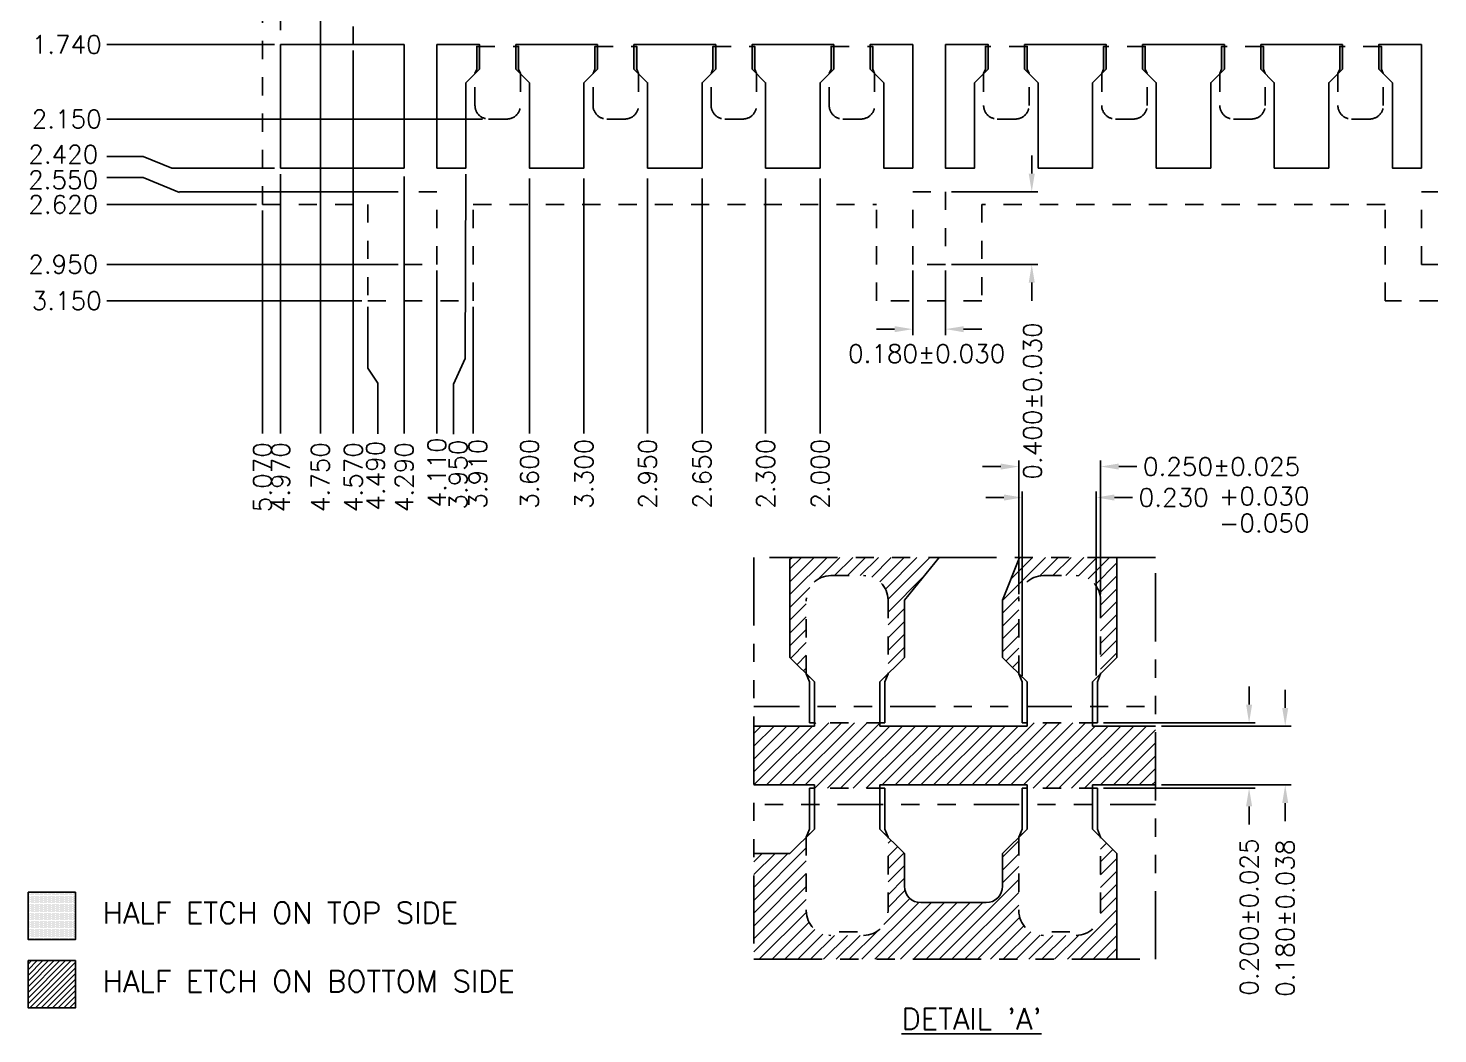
# Model space of a CAD drawing. Extents: x -6.4 to 3.2, y -7.2 to 6.4.
# Drawn here: x -6.36 to 1.4, y -7.19 to -1.65 of the extents above; entities that cross this region are included whole.
import ezdxf

# ---------------------------------------------------------------- set-up
doc = ezdxf.new("R2010")
doc.units = 0
doc.header["$MEASUREMENT"] = 0
doc.linetypes.add('HIDDEN', pattern=[0.375, 0.25, -0.125])
doc.linetypes.add('PHANTOM', pattern=[2.5, 1.25, -0.25, 0.25, -0.25, 0.25, -0.25])
for name, color, linetype in [('2', 7, 'CONTINUOUS'), ('2C', 41, 'CONTINUOUS'), ('2D', 4, 'CONTINUOUS')]:
    doc.layers.add(name, color=color, linetype=linetype)
doc.styles.add('simplex', font='SIMPLEX.SHX')

msp = doc.modelspace()

# ---------------------------------------------------------------- hatches: boundary and pattern name
at = {"layer": '2C'}
h = msp.add_hatch(dxfattribs=at)
h.set_pattern_fill('DOTS', color=256, scale=0.1, style=0)
h.set_pattern_definition([(0, (-293.5506014, -232.0617086), (0.003125, 0.00625), [0, -0.00625])])
h.paths.add_polyline_path([(0.85, -1.9), (0.875, -1.875), (0.875, -1.75), (0.86, -1.75), (0.86, -1.875)])
h.paths.add_polyline_path([(1.075, -1.75), (1.09, -1.75), (1.09, -1.875), (1.1, -1.9), (1.075, -1.875)])
h.paths.add_polyline_path([(0.2, -1.9), (0.225, -1.875), (0.225, -1.75), (0.21, -1.75), (0.21, -1.875)])
h.paths.add_polyline_path([(0.425, -1.75), (0.44, -1.75), (0.44, -1.875), (0.45, -1.9), (0.425, -1.875)])
h.paths.add_polyline_path([(-0.45, -1.9), (-0.425, -1.875), (-0.425, -1.75), (-0.44, -1.75), (-0.44, -1.875)])
h.paths.add_polyline_path([(-0.225, -1.75), (-0.21, -1.75), (-0.21, -1.875), (-0.2, -1.9), (-0.225, -1.875)])
h.paths.add_polyline_path([(-1.1, -1.9), (-1.075, -1.875), (-1.075, -1.75), (-1.09, -1.75), (-1.09, -1.875)])
h.paths.add_polyline_path([(-0.875, -1.75), (-0.86, -1.75), (-0.86, -1.875), (-0.85, -1.9), (-0.875, -1.875)])
h.paths.add_polyline_path([(1.3, 3.82), (1.175, 3.82), (1.1417, 3.8), (1.175, 3.81), (1.3, 3.81)])
h.paths.add_polyline_path([(1.1417, 4), (1.175, 3.98), (1.3, 3.98), (1.3, 3.99), (1.175, 3.99)])
h.paths.add_polyline_path([(1.3, 3.22), (1.175, 3.22), (1.1417, 3.2), (1.175, 3.21), (1.3, 3.21)])
h.paths.add_polyline_path([(1.1417, 3.4), (1.175, 3.38), (1.3, 3.38), (1.3, 3.39), (1.175, 3.39)])
h.paths.add_polyline_path([(1.3, 2.62), (1.175, 2.62), (1.1417, 2.6), (1.175, 2.61), (1.3, 2.61)])
h.paths.add_polyline_path([(1.1417, 2.8), (1.175, 2.78), (1.3, 2.78), (1.3, 2.79), (1.175, 2.79)])
h.paths.add_polyline_path([(0.875, 4.85), (0.86, 4.85), (0.86, 4.725), (0.85, 4.7), (0.875, 4.725)])
h.paths.add_polyline_path([(1.1, 4.7), (1.09, 4.725), (1.09, 4.85), (1.075, 4.85), (1.075, 4.725)])
h.paths.add_polyline_path([(0.225, 4.85), (0.21, 4.85), (0.21, 4.725), (0.2, 4.7), (0.225, 4.725)])
h.paths.add_polyline_path([(0.45, 4.7), (0.44, 4.725), (0.44, 4.85), (0.425, 4.85), (0.425, 4.725)])
h.paths.add_polyline_path([(-0.425, 4.85), (-0.44, 4.85), (-0.44, 4.725), (-0.45, 4.7), (-0.425, 4.725)])
h.paths.add_polyline_path([(-0.2, 4.7), (-0.21, 4.725), (-0.21, 4.85), (-0.225, 4.85), (-0.225, 4.725)])
h.paths.add_polyline_path([(-1.075, 4.85), (-1.09, 4.85), (-1.09, 4.725), (-1.1, 4.7), (-1.075, 4.725)])
h.paths.add_polyline_path([(-0.85, 4.7), (-0.86, 4.725), (-0.86, 4.85), (-0.875, 4.85), (-0.875, 4.725)])
h.paths.add_polyline_path([(0.875, 1.75), (0.86, 1.75), (0.86, 1.875), (0.85, 1.9), (0.875, 1.875)])
h.paths.add_polyline_path([(1.1, 1.9), (1.09, 1.875), (1.09, 1.75), (1.075, 1.75), (1.075, 1.875)])
h.paths.add_polyline_path([(0.225, 1.75), (0.21, 1.75), (0.21, 1.875), (0.2, 1.9), (0.225, 1.875)])
h.paths.add_polyline_path([(0.45, 1.9), (0.44, 1.875), (0.44, 1.75), (0.425, 1.75), (0.425, 1.875)])
h.paths.add_polyline_path([(-0.425, 1.75), (-0.44, 1.75), (-0.44, 1.875), (-0.45, 1.9), (-0.425, 1.875)])
h.paths.add_polyline_path([(-0.2, 1.9), (-0.21, 1.875), (-0.21, 1.75), (-0.225, 1.75), (-0.225, 1.875)])
h.paths.add_polyline_path([(-1.3, 2.91), (-1.175, 2.91), (-1.1417, 2.9), (-1.175, 2.92), (-1.3, 2.92)])
h.paths.add_polyline_path([(-1.3, 3.68), (-1.175, 3.68), (-1.1417, 3.7), (-1.175, 3.69), (-1.3, 3.69)])
h.paths.add_polyline_path([(-1.175, 3.52), (-1.1417, 3.5), (-1.175, 3.51), (-1.3, 3.51), (-1.3, 3.52)])
h.paths.add_polyline_path([(-1.1417, 3.1), (-1.175, 3.09), (-1.3, 3.09), (-1.3, 3.08), (-1.175, 3.08)])
h.paths.add_polyline_path([(-1.075, 1.75), (-1.09, 1.75), (-1.09, 1.875), (-1.1, 1.9), (-1.075, 1.875)])
h.paths.add_polyline_path([(-0.85, 1.9), (-0.86, 1.875), (-0.86, 1.75), (-0.875, 1.75), (-0.875, 1.875)])
h.paths.add_polyline_path([(1.3, 0.52), (1.175, 0.52), (1.1417, 0.5), (1.175, 0.51), (1.3, 0.51)])
h.paths.add_polyline_path([(1.1417, 0.7), (1.175, 0.68), (1.3, 0.68), (1.3, 0.69), (1.175, 0.69)])
h.paths.add_polyline_path([(1.3, -0.08), (1.175, -0.08), (1.1417, -0.1), (1.175, -0.09), (1.3, -0.09)])
h.paths.add_polyline_path([(1.1417, 0.1), (1.175, 0.08), (1.3, 0.08), (1.3, 0.09), (1.175, 0.09)])
h.paths.add_polyline_path([(1.3, -0.68), (1.175, -0.68), (1.1417, -0.7), (1.175, -0.69), (1.3, -0.69)])
h.paths.add_polyline_path([(1.1417, -0.5), (1.175, -0.52), (1.3, -0.52), (1.3, -0.51), (1.175, -0.51)])
h.paths.add_polyline_path([(0.875, 1.55), (0.86, 1.55), (0.86, 1.425), (0.85, 1.4), (0.875, 1.425)])
h.paths.add_polyline_path([(1.1, 1.4), (1.09, 1.425), (1.09, 1.55), (1.075, 1.55), (1.075, 1.425)])
h.paths.add_polyline_path([(0.225, 1.55), (0.21, 1.55), (0.21, 1.425), (0.2, 1.4), (0.225, 1.425)])
h.paths.add_polyline_path([(0.45, 1.4), (0.44, 1.425), (0.44, 1.55), (0.425, 1.55), (0.425, 1.425)])
h.paths.add_polyline_path([(-0.425, 1.55), (-0.44, 1.55), (-0.44, 1.425), (-0.45, 1.4), (-0.425, 1.425)])
h.paths.add_polyline_path([(-0.2, 1.4), (-0.21, 1.425), (-0.21, 1.55), (-0.225, 1.55), (-0.225, 1.425)])
h.paths.add_polyline_path([(-1.075, 1.55), (-1.09, 1.55), (-1.09, 1.425), (-1.1, 1.4), (-1.075, 1.425)])
h.paths.add_polyline_path([(-0.85, 1.4), (-0.86, 1.425), (-0.86, 1.55), (-0.875, 1.55), (-0.875, 1.425)])
h.paths.add_polyline_path([(0.875, -1.55), (0.86, -1.55), (0.86, -1.425), (0.85, -1.4), (0.875, -1.425)])
h.paths.add_polyline_path([(1.1, -1.4), (1.09, -1.425), (1.09, -1.55), (1.075, -1.55), (1.075, -1.425)])
h.paths.add_polyline_path([(0.225, -1.55), (0.21, -1.55), (0.21, -1.425), (0.2, -1.4), (0.225, -1.425)])
h.paths.add_polyline_path([(0.45, -1.4), (0.44, -1.425), (0.44, -1.55), (0.425, -1.55), (0.425, -1.425)])
h.paths.add_polyline_path([(-0.425, -1.55), (-0.44, -1.55), (-0.44, -1.425), (-0.45, -1.4), (-0.425, -1.425)])
h.paths.add_polyline_path([(-0.2, -1.4), (-0.21, -1.425), (-0.21, -1.55), (-0.225, -1.55), (-0.225, -1.425)])
h.paths.add_polyline_path([(-1.3, -0.39), (-1.175, -0.39), (-1.1417, -0.4), (-1.175, -0.38), (-1.3, -0.38)])
h.paths.add_polyline_path([(-1.3, 0.38), (-1.175, 0.38), (-1.1417, 0.4), (-1.175, 0.39), (-1.3, 0.39)])
h.paths.add_polyline_path([(-1.175, 0.22), (-1.1417, 0.2), (-1.175, 0.21), (-1.3, 0.21), (-1.3, 0.22)])
h.paths.add_polyline_path([(-1.1417, -0.2), (-1.175, -0.21), (-1.3, -0.21), (-1.3, -0.22), (-1.175, -0.22)])
h.paths.add_polyline_path([(-1.075, -1.55), (-1.09, -1.55), (-1.09, -1.425), (-1.1, -1.4), (-1.075, -1.425)])
h.paths.add_polyline_path([(-0.85, -1.4), (-0.86, -1.425), (-0.86, -1.55), (-0.875, -1.55), (-0.875, -1.425)])
h.paths.add_polyline_path([(-1.5, 3.82), (-1.625, 3.82), (-1.6583, 3.8), (-1.625, 3.81), (-1.5, 3.81)])
h.paths.add_polyline_path([(-1.6583, 4), (-1.625, 3.98), (-1.5, 3.98), (-1.5, 3.99), (-1.625, 3.99)])
h.paths.add_polyline_path([(-1.5, 3.22), (-1.625, 3.22), (-1.6583, 3.2), (-1.625, 3.21), (-1.5, 3.21)])
h.paths.add_polyline_path([(-1.6583, 3.4), (-1.625, 3.38), (-1.5, 3.38), (-1.5, 3.39), (-1.625, 3.39)])
h.paths.add_polyline_path([(-1.5, 2.62), (-1.625, 2.62), (-1.6583, 2.6), (-1.625, 2.61), (-1.5, 2.61)])
h.paths.add_polyline_path([(-1.6583, 2.8), (-1.625, 2.78), (-1.5, 2.78), (-1.5, 2.79), (-1.625, 2.79)])
h.paths.add_polyline_path([(-1.925, 4.85), (-1.94, 4.85), (-1.94, 4.725), (-1.95, 4.7), (-1.925, 4.725)])
h.paths.add_polyline_path([(-1.7, 4.7), (-1.71, 4.725), (-1.71, 4.85), (-1.725, 4.85), (-1.725, 4.725)])
h.paths.add_polyline_path([(-2.575, 4.85), (-2.59, 4.85), (-2.59, 4.725), (-2.6, 4.7), (-2.575, 4.725)])
h.paths.add_polyline_path([(-2.35, 4.7), (-2.36, 4.725), (-2.36, 4.85), (-2.375, 4.85), (-2.375, 4.725)])
h.paths.add_polyline_path([(-3.225, 4.85), (-3.24, 4.85), (-3.24, 4.725), (-3.25, 4.7), (-3.225, 4.725)])
h.paths.add_polyline_path([(-3, 4.7), (-3.01, 4.725), (-3.01, 4.85), (-3.025, 4.85), (-3.025, 4.725)])
h.paths.add_polyline_path([(-3.875, 4.85), (-3.89, 4.85), (-3.89, 4.725), (-3.9, 4.7), (-3.875, 4.725)])
h.paths.add_polyline_path([(-3.65, 4.7), (-3.66, 4.725), (-3.66, 4.85), (-3.675, 4.85), (-3.675, 4.725)])
h.paths.add_polyline_path([(-1.925, 1.75), (-1.94, 1.75), (-1.94, 1.875), (-1.95, 1.9), (-1.925, 1.875)])
h.paths.add_polyline_path([(-1.7, 1.9), (-1.71, 1.875), (-1.71, 1.75), (-1.725, 1.75), (-1.725, 1.875)])
h.paths.add_polyline_path([(-2.575, 1.75), (-2.59, 1.75), (-2.59, 1.875), (-2.6, 1.9), (-2.575, 1.875)])
h.paths.add_polyline_path([(-2.35, 1.9), (-2.36, 1.875), (-2.36, 1.75), (-2.375, 1.75), (-2.375, 1.875)])
h.paths.add_polyline_path([(-3.225, 1.75), (-3.24, 1.75), (-3.24, 1.875), (-3.25, 1.9), (-3.225, 1.875)])
h.paths.add_polyline_path([(-3, 1.9), (-3.01, 1.875), (-3.01, 1.75), (-3.025, 1.75), (-3.025, 1.875)])
h.paths.add_polyline_path([(-4.1, 2.91), (-3.975, 2.91), (-3.9417, 2.9), (-3.975, 2.92), (-4.1, 2.92)])
h.paths.add_polyline_path([(-4.1, 3.68), (-3.975, 3.68), (-3.9417, 3.7), (-3.975, 3.69), (-4.1, 3.69)])
h.paths.add_polyline_path([(-3.975, 3.52), (-3.9417, 3.5), (-3.975, 3.51), (-4.1, 3.51), (-4.1, 3.52)])
h.paths.add_polyline_path([(-3.9417, 3.1), (-3.975, 3.09), (-4.1, 3.09), (-4.1, 3.08), (-3.975, 3.08)])
h.paths.add_polyline_path([(-3.875, 1.75), (-3.89, 1.75), (-3.89, 1.875), (-3.9, 1.9), (-3.875, 1.875)])
h.paths.add_polyline_path([(-3.65, 1.9), (-3.66, 1.875), (-3.66, 1.75), (-3.675, 1.75), (-3.675, 1.875)])
h.paths.add_polyline_path([(-1.5, 0.52), (-1.625, 0.52), (-1.6583, 0.5), (-1.625, 0.51), (-1.5, 0.51)])
h.paths.add_polyline_path([(-1.6583, 0.7), (-1.625, 0.68), (-1.5, 0.68), (-1.5, 0.69), (-1.625, 0.69)])
h.paths.add_polyline_path([(-1.5, -0.08), (-1.625, -0.08), (-1.6583, -0.1), (-1.625, -0.09), (-1.5, -0.09)])
h.paths.add_polyline_path([(-1.6583, 0.1), (-1.625, 0.08), (-1.5, 0.08), (-1.5, 0.09), (-1.625, 0.09)])
h.paths.add_polyline_path([(-1.5, -0.68), (-1.625, -0.68), (-1.6583, -0.7), (-1.625, -0.69), (-1.5, -0.69)])
h.paths.add_polyline_path([(-1.6583, -0.5), (-1.625, -0.52), (-1.5, -0.52), (-1.5, -0.51), (-1.625, -0.51)])
h.paths.add_polyline_path([(-1.925, 1.55), (-1.94, 1.55), (-1.94, 1.425), (-1.95, 1.4), (-1.925, 1.425)])
h.paths.add_polyline_path([(-1.7, 1.4), (-1.71, 1.425), (-1.71, 1.55), (-1.725, 1.55), (-1.725, 1.425)])
h.paths.add_polyline_path([(-2.575, 1.55), (-2.59, 1.55), (-2.59, 1.425), (-2.6, 1.4), (-2.575, 1.425)])
h.paths.add_polyline_path([(-2.35, 1.4), (-2.36, 1.425), (-2.36, 1.55), (-2.375, 1.55), (-2.375, 1.425)])
h.paths.add_polyline_path([(-3.225, 1.55), (-3.24, 1.55), (-3.24, 1.425), (-3.25, 1.4), (-3.225, 1.425)])
h.paths.add_polyline_path([(-3, 1.4), (-3.01, 1.425), (-3.01, 1.55), (-3.025, 1.55), (-3.025, 1.425)])
h.paths.add_polyline_path([(-3.875, 1.55), (-3.89, 1.55), (-3.89, 1.425), (-3.9, 1.4), (-3.875, 1.425)])
h.paths.add_polyline_path([(-3.65, 1.4), (-3.66, 1.425), (-3.66, 1.55), (-3.675, 1.55), (-3.675, 1.425)])
h.paths.add_polyline_path([(-1.95, -1.9), (-1.925, -1.875), (-1.925, -1.75), (-1.94, -1.75), (-1.94, -1.875)])
h.paths.add_polyline_path([(-1.725, -1.75), (-1.71, -1.75), (-1.71, -1.875), (-1.7, -1.9), (-1.725, -1.875)])
h.paths.add_polyline_path([(-1.925, -1.55), (-1.94, -1.55), (-1.94, -1.425), (-1.95, -1.4), (-1.925, -1.425)])
h.paths.add_polyline_path([(-1.7, -1.4), (-1.71, -1.425), (-1.71, -1.55), (-1.725, -1.55), (-1.725, -1.425)])
h.paths.add_polyline_path([(-2.6, -1.9), (-2.575, -1.875), (-2.575, -1.75), (-2.59, -1.75), (-2.59, -1.875)])
h.paths.add_polyline_path([(-2.375, -1.75), (-2.36, -1.75), (-2.36, -1.875), (-2.35, -1.9), (-2.375, -1.875)])
h.paths.add_polyline_path([(-2.575, -1.55), (-2.59, -1.55), (-2.59, -1.425), (-2.6, -1.4), (-2.575, -1.425)])
h.paths.add_polyline_path([(-2.35, -1.4), (-2.36, -1.425), (-2.36, -1.55), (-2.375, -1.55), (-2.375, -1.425)])
h.paths.add_polyline_path([(-3.25, -1.9), (-3.225, -1.875), (-3.225, -1.75), (-3.24, -1.75), (-3.24, -1.875)])
h.paths.add_polyline_path([(-3.025, -1.75), (-3.01, -1.75), (-3.01, -1.875), (-3, -1.9), (-3.025, -1.875)])
h.paths.add_polyline_path([(-3.225, -1.55), (-3.24, -1.55), (-3.24, -1.425), (-3.25, -1.4), (-3.225, -1.425)])
h.paths.add_polyline_path([(-3, -1.4), (-3.01, -1.425), (-3.01, -1.55), (-3.025, -1.55), (-3.025, -1.425)])
h.paths.add_polyline_path([(-4.1, -0.39), (-3.975, -0.39), (-3.9417, -0.4), (-3.975, -0.38), (-4.1, -0.38)])
h.paths.add_polyline_path([(-4.1, 0.38), (-3.975, 0.38), (-3.9417, 0.4), (-3.975, 0.39), (-4.1, 0.39)])
h.paths.add_polyline_path([(-3.975, 0.22), (-3.9417, 0.2), (-3.975, 0.21), (-4.1, 0.21), (-4.1, 0.22)])
h.paths.add_polyline_path([(-3.9417, -0.2), (-3.975, -0.21), (-4.1, -0.21), (-4.1, -0.22), (-3.975, -0.22)])
h.paths.add_polyline_path([(-3.9, -1.9), (-3.875, -1.875), (-3.875, -1.75), (-3.89, -1.75), (-3.89, -1.875)])
h.paths.add_polyline_path([(-3.675, -1.75), (-3.66, -1.75), (-3.66, -1.875), (-3.65, -1.9), (-3.675, -1.875)])
h.paths.add_polyline_path([(-3.875, -1.55), (-3.89, -1.55), (-3.89, -1.425), (-3.9, -1.4), (-3.875, -1.425)])
h.paths.add_polyline_path([(-3.65, -1.4), (-3.66, -1.425), (-3.66, -1.55), (-3.675, -1.55), (-3.675, -1.425)])
h.paths.add_polyline_path([(-4.3, 3.22), (-4.425, 3.22), (-4.4583, 3.2), (-4.425, 3.21), (-4.3, 3.21)])
h.paths.add_polyline_path([(-4.4583, 2.8), (-4.425, 2.78), (-4.3, 2.78), (-4.3, 2.79), (-4.425, 2.79)])
h.paths.add_polyline_path([(-4.3, 2.62), (-4.425, 2.62), (-4.4583, 2.6), (-4.425, 2.61), (-4.3, 2.61)])
h.paths.add_polyline_path([(-4.4583, 3.4), (-4.425, 3.38), (-4.3, 3.38), (-4.3, 3.39), (-4.425, 3.39)])
h.paths.add_polyline_path([(-4.3, 3.82), (-4.425, 3.82), (-4.4583, 3.8), (-4.425, 3.81), (-4.3, 3.81)])
h.paths.add_polyline_path([(-4.4583, 4), (-4.425, 3.98), (-4.3, 3.98), (-4.3, 3.99), (-4.425, 3.99)])
h.paths.add_polyline_path([(-4.3, -0.08), (-4.425, -0.08), (-4.4583, -0.1), (-4.425, -0.09), (-4.3, -0.09)])
h.paths.add_polyline_path([(-4.4583, -0.5), (-4.425, -0.52), (-4.3, -0.52), (-4.3, -0.51), (-4.425, -0.51)])
h.paths.add_polyline_path([(-4.3, -0.68), (-4.425, -0.68), (-4.4583, -0.7), (-4.425, -0.69), (-4.3, -0.69)])
h.paths.add_polyline_path([(-4.4583, 0.1), (-4.425, 0.08), (-4.3, 0.08), (-4.3, 0.09), (-4.425, 0.09)])
h.paths.add_polyline_path([(-4.3, 0.52), (-4.425, 0.52), (-4.4583, 0.5), (-4.425, 0.51), (-4.3, 0.51)])
h.paths.add_polyline_path([(-4.4583, 0.7), (-4.425, 0.68), (-4.3, 0.68), (-4.3, 0.69), (-4.425, 0.69)])
h = msp.add_hatch(dxfattribs=at)
h.set_pattern_fill('DOTS', color=256, scale=0.1, style=0)
h.set_pattern_definition([(0, (0, -0.777099), (0.003125, 0.00625), [0, -0.00625])])
h.paths.add_polyline_path([(-6.0991, -6.406), (-6.3594, -6.406), (-6.3594, -6.6663), (-6.0991, -6.6663)])
at = {"layer": '2D', "linetype": 'ByBlock'}
h = msp.add_hatch(dxfattribs=at)
h.set_pattern_fill('ANSI31', color=256, scale=0.4, style=0)
h.set_pattern_definition([(45, (1.718185, -0.95375), (-0.03535534, 0.03535534), [])])
h.paths.add_polyline_path([(-0.5011, -5.4732), (-0.8611, -5.4732), (-0.8611, -5.4912), (-1.6711, -5.4912), (-1.6711, -5.4732), (-2.0311, -5.4732), (-2.0311, -5.4912), (-2.3644, -5.4912), (-2.3644, -5.8152), (-2.0311, -5.8152), (-2.0311, -5.8332), (-1.6711, -5.8332), (-1.6711, -5.8152), (-0.8611, -5.8152), (-0.8611, -5.8332), (-0.5011, -5.8332), (-0.5011, -5.8152), (-0.1539, -5.8152), (-0.1539, -5.4912), (-0.5011, -5.4912)])
edge = h.paths.add_edge_path()
edge.add_line((-2.3644, -6.1932), (-2.3644, -6.7752))
edge.add_line((-2.3644, -6.7752), (-0.3661, -6.7752))
edge.add_line((-0.3661, -6.7752), (-0.3661, -6.1932))
edge.add_line((-0.3661, -6.1932), (-0.4561, -6.1032))
edge.add_line((-0.4561, -6.1032), (-0.4561, -6.5082))
edge.add_arc((-0.5911, -6.5082), 0.135, -90, 0, ccw=False)
edge.add_line((-0.5911, -6.6432), (-0.7711, -6.6432))
edge.add_arc((-0.7711, -6.5082), 0.135, 180, 270, ccw=False)
edge.add_line((-0.9061, -6.5082), (-0.9061, -6.1032))
edge.add_line((-0.9061, -6.1032), (-0.9961, -6.1932))
edge.add_line((-0.9961, -6.1932), (-0.9961, -6.3732))
edge.add_arc((-1.0861, -6.3732), 0.09, -90, 0, ccw=False)
edge.add_line((-1.0861, -6.4632), (-1.4461, -6.4632))
edge.add_arc((-1.4461, -6.3732), 0.09, 180, 270, ccw=False)
edge.add_line((-1.5361, -6.3732), (-1.5361, -6.1932))
edge.add_line((-1.5361, -6.1932), (-1.6261, -6.1032))
edge.add_line((-1.6261, -6.1032), (-1.6261, -6.5082))
edge.add_arc((-1.7611, -6.5082), 0.135, -90, 0, ccw=False)
edge.add_line((-1.7611, -6.6432), (-1.9411, -6.6432))
edge.add_arc((-1.9411, -6.5082), 0.135, 180, 270, ccw=False)
edge.add_line((-2.0761, -6.5082), (-2.0761, -6.1032))
edge.add_line((-2.0761, -6.1032), (-2.1661, -6.1932))
edge.add_line((-2.1661, -6.1932), (-2.3644, -6.1932))
edge = h.paths.add_edge_path()
edge.add_line((-2.1661, -4.5732), (-2.1661, -5.1132))
edge.add_line((-2.1661, -5.1132), (-2.0761, -5.2032))
edge.add_line((-2.0761, -5.2032), (-2.0761, -4.7982))
edge.add_arc((-1.9411, -4.7982), 0.135, 90, 180, ccw=False)
edge.add_line((-1.9411, -4.6632), (-1.7611, -4.6632))
edge.add_arc((-1.7611, -4.7982), 0.135, 0, 90, ccw=False)
edge.add_line((-1.6261, -4.7982), (-1.6261, -5.2032))
edge.add_line((-1.6261, -5.2032), (-1.5361, -5.1132))
edge.add_line((-1.5361, -5.1132), (-1.5361, -4.7982))
edge.add_line((-1.5361, -4.7982), (-1.3441, -4.5633))
edge.add_line((-1.3441, -4.5633), (-2.1528, -4.5633))
edge.add_line((-2.1528, -4.5633), (-2.1661, -4.5732))
edge = h.paths.add_edge_path()
edge.add_line((-0.9961, -4.7982), (-0.9961, -5.1132))
edge.add_line((-0.9961, -5.1132), (-0.9061, -5.2032))
edge.add_line((-0.9061, -5.2032), (-0.9061, -4.7982))
edge.add_arc((-0.7711, -4.7982), 0.135, 90, 180, ccw=False)
edge.add_line((-0.7711, -4.6632), (-0.5911, -4.6632))
edge.add_arc((-0.5911, -4.7982), 0.135, 0, 90, ccw=False)
edge.add_line((-0.4561, -4.7982), (-0.4561, -5.2032))
edge.add_line((-0.4561, -5.2032), (-0.3661, -5.1132))
edge.add_line((-0.3661, -5.1132), (-0.3661, -4.5633))
edge.add_line((-0.3661, -4.5633), (-0.902, -4.5633))
edge.add_line((-0.902, -4.5633), (-0.9961, -4.7982))
at = {"layer": '2D'}
h = msp.add_hatch(dxfattribs=at)
h.set_pattern_fill('ANSI31', color=256, scale=0.176471, style=0)
h.set_pattern_definition([(45, (10.450803, 2.9273), (-0.015597944, 0.015597944), [])])
h.paths.add_polyline_path([(-6.0991, -6.7825), (-6.3594, -6.7825), (-6.3594, -7.0428), (-6.0991, -7.0428)])

# ---------------------------------------------------------------- linework, layer by layer
at = {"layer": '2'}
for p, q in [((-2.1661, -4.5732), (-2.1528, -4.5633)), ((-2.1661, -5.1132), (-2.1661, -4.5732)), ((-1.3441, -4.5633), (-1.5361, -4.7982)), ((-0.9961, -4.7982), (-0.902, -4.5633)), ((-0.3661, -4.5633), (-0.3661, -5.1132)), ((-1.5361, -4.7982), (-1.5361, -5.1132)), ((-0.9961, -5.1132), (-0.9961, -4.7982)), ((-2.0311, -5.2482), (-2.1661, -5.1132)), ((-1.5361, -5.1132), (-1.6711, -5.2482)), ((-0.8611, -5.2482), (-0.9961, -5.1132)), ((-0.3661, -5.1132), (-0.5011, -5.2482)), ((-2.0311, -5.4912), (-2.0311, -5.2482)), ((-1.6711, -5.2482), (-1.6711, -5.4912)), ((-0.8611, -5.4912), (-0.8611, -5.2482)), ((-0.5011, -5.2482), (-0.5011, -5.4912)), ((-2.3644, -5.4912), (-2.0311, -5.4912)), ((-1.6711, -5.4912), (-0.8611, -5.4912)), ((-0.5011, -5.4912), (-0.1539, -5.4912)), ((-2.3644, -5.8152), (-2.0311, -5.8152)), ((-2.0311, -5.8152), (-2.0311, -6.0582)), ((-1.6711, -6.0582), (-1.6711, -5.8152)), ((-1.6711, -5.8152), (-0.8611, -5.8152)), ((-0.8611, -5.8152), (-0.8611, -6.0582)), ((-0.1539, -5.8152), (-0.5011, -5.8152)), ((-0.5011, -5.8152), (-0.5011, -6.0582)), ((-2.0311, -6.0582), (-2.1661, -6.1932)), ((-1.5361, -6.1932), (-1.6711, -6.0582)), ((-0.8611, -6.0582), (-0.9961, -6.1932)), ((-0.5011, -6.0582), (-0.3661, -6.1932)), ((-2.1661, -6.1932), (-2.3644, -6.1932)), ((-1.5361, -6.3732), (-1.5361, -6.1932)), ((-0.9961, -6.1932), (-0.9961, -6.3732)), ((-0.3661, -6.1932), (-0.3661, -6.7752)), ((-1.0861, -6.4632), (-1.4461, -6.4632))]:
    msp.add_line(p, q, dxfattribs=at)
at = {"layer": '2', "linetype": 'ByBlock'}
msp.add_lwpolyline([(-4.97, -1.74), (-4.97, -2.42), (-4.29, -2.42), (-4.29, -1.74)], close=True, dxfattribs=at)
at = {"layer": '2'}
for points in [[(-3.95, -1.95), (-3.875, -1.875), (-3.875, -1.74), (-4.11, -1.74), (-4.11, -2.42), (-3.95, -2.42)], [(-3.225, -1.74), (-3.675, -1.74), (-3.675, -1.875), (-3.6, -1.95), (-3.6, -2.42), (-3.3, -2.42), (-3.3, -1.95), (-3.225, -1.875)], [(-2.65, -2.42), (-2.65, -1.95), (-2.575, -1.875), (-2.575, -1.74), (-3.025, -1.74), (-3.025, -1.875), (-2.95, -1.95), (-2.95, -2.42)], [(-2, -2.42), (-2, -1.95), (-1.925, -1.875), (-1.925, -1.74), (-2.375, -1.74), (-2.375, -1.875), (-2.3, -1.95), (-2.3, -2.42)], [(-1.49, -1.74), (-1.49, -2.42), (-1.65, -2.42), (-1.65, -1.95), (-1.725, -1.875), (-1.725, -1.74)], [(-1.31, -1.74), (-1.31, -2.42), (-1.15, -2.42), (-1.15, -1.95), (-1.075, -1.875), (-1.075, -1.74)], [(-0.8, -2.42), (-0.8, -1.95), (-0.875, -1.875), (-0.875, -1.74), (-0.425, -1.74), (-0.425, -1.875), (-0.5, -1.95), (-0.5, -2.42)], [(-0.15, -2.42), (-0.15, -1.95), (-0.225, -1.875), (-0.225, -1.74), (0.225, -1.74), (0.225, -1.875), (0.15, -1.95), (0.15, -2.42)], [(0.425, -1.74), (0.875, -1.74), (0.875, -1.875), (0.8, -1.95), (0.8, -2.42), (0.5, -2.42), (0.5, -1.95), (0.425, -1.875)], [(1.15, -1.95), (1.075, -1.875), (1.075, -1.74), (1.31, -1.74), (1.31, -2.42), (1.15, -2.42)]]:
    msp.add_lwpolyline(points, close=True, dxfattribs=at)
at = {"layer": '2', "color": 7}
for points in [[(-6.0991, -6.406), (-6.3594, -6.406), (-6.3594, -6.6663), (-6.0991, -6.6663)], [(-6.0991, -6.7825), (-6.3594, -6.7825), (-6.3594, -7.0428), (-6.0991, -7.0428)]]:
    msp.add_lwpolyline(points, close=True, dxfattribs=at)
at = {"layer": '2'}
for centre, start, end in [((-1.4461, -6.3732), 180, 270), ((-1.0861, -6.3732), 270, 0)]:
    msp.add_arc(centre, 0.09, start, end, dxfattribs=at)
at = {"layer": '2C'}
for p, q in [((-2.0581, -5.2482), (-2.0761, -5.2032)), ((-2.0761, -5.2032), (-2.0311, -5.2482)), ((-2.0581, -5.4732), (-2.0581, -5.2482)), ((-2.0311, -5.2482), (-2.0311, -5.4732)), ((-1.6711, -5.2482), (-1.6261, -5.2032)), ((-1.6711, -5.4732), (-1.6711, -5.2482)), ((-1.6261, -5.2032), (-1.6441, -5.2482)), ((-1.6441, -5.2482), (-1.6441, -5.4732)), ((-0.8881, -5.2482), (-0.9061, -5.2032)), ((-0.9061, -5.2032), (-0.8611, -5.2482)), ((-0.8881, -5.4732), (-0.8881, -5.2482)), ((-0.8611, -5.2482), (-0.8611, -5.4732)), ((-0.5011, -5.2482), (-0.4561, -5.2032)), ((-0.5011, -5.4732), (-0.5011, -5.2482)), ((-0.4561, -5.2032), (-0.4741, -5.2482)), ((-0.4741, -5.2482), (-0.4741, -5.4732)), ((-2.0311, -5.4732), (-2.0581, -5.4732)), ((-1.6441, -5.4732), (-1.6711, -5.4732)), ((-0.8611, -5.4732), (-0.8881, -5.4732)), ((-0.4741, -5.4732), (-0.5011, -5.4732)), ((-2.0311, -5.8332), (-2.0581, -5.8332)), ((-2.0581, -5.8332), (-2.0581, -6.0582)), ((-2.0311, -6.0582), (-2.0311, -5.8332)), ((-1.6441, -5.8332), (-1.6711, -5.8332)), ((-1.6711, -5.8332), (-1.6711, -6.0582)), ((-1.6441, -6.0582), (-1.6441, -5.8332)), ((-0.8611, -5.8332), (-0.8881, -5.8332)), ((-0.8881, -5.8332), (-0.8881, -6.0582)), ((-0.8611, -6.0582), (-0.8611, -5.8332)), ((-0.4741, -5.8332), (-0.5011, -5.8332)), ((-0.5011, -5.8332), (-0.5011, -6.0582)), ((-0.4741, -6.0582), (-0.4741, -5.8332)), ((-2.0581, -6.0582), (-2.0761, -6.1032)), ((-2.0761, -6.1032), (-2.0311, -6.0582)), ((-1.6711, -6.0582), (-1.6261, -6.1032)), ((-1.6261, -6.1032), (-1.6441, -6.0582)), ((-0.8881, -6.0582), (-0.9061, -6.1032)), ((-0.9061, -6.1032), (-0.8611, -6.0582)), ((-0.5011, -6.0582), (-0.4561, -6.1032)), ((-0.4561, -6.1032), (-0.4741, -6.0582))]:
    msp.add_line(p, q, dxfattribs=at)
for points in [[(-3.9, -1.9), (-3.875, -1.875), (-3.875, -1.75), (-3.89, -1.75), (-3.89, -1.875)], [(-3.675, -1.75), (-3.66, -1.75), (-3.66, -1.875), (-3.65, -1.9), (-3.675, -1.875)], [(-3.25, -1.9), (-3.225, -1.875), (-3.225, -1.75), (-3.24, -1.75), (-3.24, -1.875)], [(-3.025, -1.75), (-3.01, -1.75), (-3.01, -1.875), (-3, -1.9), (-3.025, -1.875)], [(-2.6, -1.9), (-2.575, -1.875), (-2.575, -1.75), (-2.59, -1.75), (-2.59, -1.875)], [(-2.375, -1.75), (-2.36, -1.75), (-2.36, -1.875), (-2.35, -1.9), (-2.375, -1.875)], [(-1.95, -1.9), (-1.925, -1.875), (-1.925, -1.75), (-1.94, -1.75), (-1.94, -1.875)], [(-1.725, -1.75), (-1.71, -1.75), (-1.71, -1.875), (-1.7, -1.9), (-1.725, -1.875)], [(-1.1, -1.9), (-1.075, -1.875), (-1.075, -1.75), (-1.09, -1.75), (-1.09, -1.875)], [(-0.875, -1.75), (-0.86, -1.75), (-0.86, -1.875), (-0.85, -1.9), (-0.875, -1.875)], [(-0.45, -1.9), (-0.425, -1.875), (-0.425, -1.75), (-0.44, -1.75), (-0.44, -1.875)], [(-0.225, -1.75), (-0.21, -1.75), (-0.21, -1.875), (-0.2, -1.9), (-0.225, -1.875)], [(0.2, -1.9), (0.225, -1.875), (0.225, -1.75), (0.21, -1.75), (0.21, -1.875)], [(0.425, -1.75), (0.44, -1.75), (0.44, -1.875), (0.45, -1.9), (0.425, -1.875)], [(0.85, -1.9), (0.875, -1.875), (0.875, -1.75), (0.86, -1.75), (0.86, -1.875)], [(1.075, -1.75), (1.09, -1.75), (1.09, -1.875), (1.1, -1.9), (1.075, -1.875)]]:
    msp.add_lwpolyline(points, close=True, dxfattribs=at)
at = {"layer": '2D', "linetype": 'HIDDEN', "ltscale": 0.2}
for p, q in [((-5.07, -2.62), (-5.07, 4.95)), ((-5.07, -2.62), (-4.49, -2.62)), ((-3.91, -2.62), (-1.69, -2.62)), ((1.11, -2.62), (-1.11, -2.62)), ((-1.9411, -4.6632), (-1.7611, -4.6632)), ((-0.7711, -4.6632), (-0.5911, -4.6632)), ((-2.0761, -5.2032), (-2.0761, -4.7982)), ((-1.6261, -4.7982), (-1.6261, -5.2032)), ((-0.9061, -5.2032), (-0.9061, -4.7982)), ((-0.4561, -4.7982), (-0.4561, -5.2032)), ((-2.0581, -5.2482), (-2.0761, -5.2032)), ((-2.0581, -5.4732), (-2.0581, -5.2482)), ((-1.6261, -5.2032), (-1.6441, -5.2482)), ((-1.6441, -5.2482), (-1.6441, -5.4732)), ((-0.8881, -5.2482), (-0.9061, -5.2032)), ((-0.8881, -5.4732), (-0.8881, -5.2482)), ((-0.4561, -5.2032), (-0.4741, -5.2482)), ((-0.4741, -5.2482), (-0.4741, -5.4732)), ((-1.6441, -5.4732), (-2.0581, -5.4732)), ((-0.4741, -5.4732), (-0.8881, -5.4732)), ((-1.6441, -5.8332), (-2.0581, -5.8332)), ((-2.0581, -5.8332), (-2.0581, -6.0582)), ((-1.6441, -6.0582), (-1.6441, -5.8332)), ((-0.4741, -5.8332), (-0.8881, -5.8332)), ((-0.8881, -5.8332), (-0.8881, -6.0582)), ((-0.4741, -6.0582), (-0.4741, -5.8332)), ((-2.0581, -6.0582), (-2.0761, -6.1032)), ((-2.0761, -6.1032), (-2.0761, -6.5082)), ((-1.6261, -6.1032), (-1.6441, -6.0582)), ((-1.6261, -6.5082), (-1.6261, -6.1032)), ((-0.8881, -6.0582), (-0.9061, -6.1032)), ((-0.9061, -6.1032), (-0.9061, -6.5082)), ((-0.4561, -6.1032), (-0.4741, -6.0582)), ((-0.4561, -6.5082), (-0.4561, -6.1032)), ((-1.8948, -6.6242), (-1.7148, -6.6242)), ((-0.7248, -6.6242), (-0.5448, -6.6242))]:
    msp.add_line(p, q, dxfattribs=at)
at = {"layer": '2D', "linetype": 'ByBlock'}
for p, q in [((-4.751, -0.6839), (-4.751, -3.8813)), ((-5.003, -1.74), (-5.9261, -1.74)), ((-4.57, -1.773), (-4.57, -3.8813)), ((-3.858, -2.15), (-5.9261, -2.15)), ((-5.7268, -2.3555), (-5.9268, -2.3555)), ((-5.5693, -2.42), (-5.7268, -2.3555)), ((-0.8352, -2.45), (-0.8352, -2.35)), ((-5.7268, -2.4722), (-5.9268, -2.4722)), ((-5.5268, -2.5541), (-5.7268, -2.4722)), ((-5.003, -2.42), (-5.5693, -2.42)), ((-4.97, -2.453), (-4.97, -3.8813)), ((-4.29, -2.4672), (-4.29, -3.8813)), ((-3.95, -2.453), (-3.9532, -3.4689)), ((-3.6, -2.4766), (-3.6, -3.8813)), ((-3.3, -2.4766), (-3.3, -3.8813)), ((-2.95, -2.4766), (-2.95, -3.8813)), ((-2.65, -2.4766), (-2.65, -3.8813)), ((-2.3, -2.4766), (-2.3, -3.8813)), ((-2, -2.4766), (-2, -3.8813)), ((-4.323, -2.55), (-5.5268, -2.55)), ((-1.277, -2.55), (-0.8022, -2.55)), ((-5.103, -2.62), (-5.9261, -2.62)), ((-5.07, -2.653), (-5.07, -3.8813)), ((-4.323, -2.95), (-5.9261, -2.95)), ((-4.11, -2.983), (-4.11, -3.8813)), ((-1.49, -2.983), (-1.49, -3.3396)), ((-1.31, -2.983), (-1.31, -3.3396)), ((-1.277, -2.95), (-0.8022, -2.95)), ((-0.8352, -3.05), (-0.8352, -3.15)), ((-4.523, -3.15), (-5.9261, -3.15)), ((-4.49, -3.183), (-4.49, -3.5214)), ((-3.91, -3.183), (-3.91, -3.8813)), ((-1.59, -3.3066), (-1.69, -3.3066)), ((-1.21, -3.3066), (-1.11, -3.3066)), ((-3.9532, -3.4689), (-4.0174, -3.6088)), ((-4.49, -3.5214), (-4.4354, -3.6031)), ((-4.4354, -3.6031), (-4.4354, -3.8828)), ((-4.0174, -3.6088), (-4.0191, -3.8838)), ((-0.9061, -4.7652), (-0.9061, -4.0299)), ((-0.4561, -4.7652), (-0.4561, -4.0299)), ((-1.0061, -4.0629), (-1.1061, -4.0629)), ((-0.3561, -4.0629), (-0.2561, -4.0629)), ((-0.9881, -4.2333), (-1.0881, -4.2333)), ((-0.8881, -5.2152), (-0.8881, -4.2003)), ((-0.4797, -5.2138), (-0.4797, -4.2003)), ((-0.3797, -4.2333), (-0.2797, -4.2333)), ((0.3612, -5.3732), (0.3612, -5.2732)), ((0.5601, -5.3912), (0.5601, -5.2912)), ((-0.4411, -5.4732), (0.3942, -5.4732)), ((-0.1209, -5.4912), (0.5931, -5.4912)), ((-0.1209, -5.8152), (0.5931, -5.8152)), ((-0.4411, -5.8332), (0.3942, -5.8332)), ((0.3612, -5.9332), (0.3612, -6.0332)), ((0.5601, -5.9152), (0.5601, -6.0152))]:
    msp.add_line(p, q, dxfattribs=at)
at = {"layer": '2D', "color": 2, "linetype": 'PHANTOM', "ltscale": 0.3}
for p, q in [((-2.3644, -4.5633), (-2.3644, -6.7752)), ((-0.1539, -4.5633), (-2.3644, -4.5633)), ((-0.1539, -6.7752), (-0.1539, -4.5633)), ((-2.3644, -6.7752), (-0.1539, -6.7752))]:
    msp.add_line(p, q, dxfattribs=at)
at = {"layer": '2D', "color": 2, "linetype": 'PHANTOM', "ltscale": 0.2}
for p, q in [((-2.3644, -5.3832), (-0.1539, -5.3832)), ((-0.1539, -5.9232), (-2.3644, -5.9232))]:
    msp.add_line(p, q, dxfattribs=at)
at = {"layer": '2D', "linetype": 'HIDDEN', "ltscale": 0.2}
for points in [[(-4.57, -1.74), (-4.57, -1.56), (-4.97, -1.56), (-4.97, -1.74)], [(-4.11, -2.55), (-4.29, -2.55), (-4.29, -2.95), (-4.11, -2.95)], [(-1.49, -2.55), (-1.31, -2.55), (-1.31, -2.95), (-1.49, -2.95)]]:
    msp.add_lwpolyline(points, close=True, dxfattribs=at)
for points in [[(-3.9, -2.075), (-3.9, -1.9), (-3.89, -1.875), (-3.89, -1.875), (-3.89, -1.75), (-3.66, -1.75), (-3.66, -1.875), (-3.66, -1.875), (-3.65, -1.9), (-3.65, -2.075, -0.414214), (-3.725, -2.15), (-3.825, -2.15, -0.414214)], [(-3.25, -2.075), (-3.25, -1.9), (-3.24, -1.875), (-3.24, -1.875), (-3.24, -1.75), (-3.01, -1.75), (-3.01, -1.875), (-3.01, -1.875), (-3, -1.9), (-3, -2.075, -0.414214), (-3.075, -2.15), (-3.175, -2.15, -0.414214)], [(-2.6, -2.075), (-2.6, -1.9), (-2.59, -1.875), (-2.59, -1.875), (-2.59, -1.75), (-2.36, -1.75), (-2.36, -1.875), (-2.36, -1.875), (-2.35, -1.9), (-2.35, -2.075, -0.414214), (-2.425, -2.15), (-2.525, -2.15, -0.414214)], [(-1.95, -2.075), (-1.95, -1.9), (-1.94, -1.875), (-1.94, -1.875), (-1.94, -1.75), (-1.71, -1.75), (-1.71, -1.875), (-1.71, -1.875), (-1.7, -1.9), (-1.7, -2.075, -0.414214), (-1.775, -2.15), (-1.875, -2.15, -0.414214)], [(-0.85, -2.075), (-0.85, -1.9), (-0.86, -1.875), (-0.86, -1.875), (-0.86, -1.75), (-1.09, -1.75), (-1.09, -1.875), (-1.09, -1.875), (-1.1, -1.9), (-1.1, -2.075, 0.414214), (-1.025, -2.15), (-0.925, -2.15, 0.414214)], [(-0.2, -2.075), (-0.2, -1.9), (-0.21, -1.875), (-0.21, -1.875), (-0.21, -1.75), (-0.44, -1.75), (-0.44, -1.875), (-0.44, -1.875), (-0.45, -1.9), (-0.45, -2.075, 0.414214), (-0.375, -2.15), (-0.275, -2.15, 0.414214)], [(0.45, -2.075), (0.45, -1.9), (0.44, -1.875), (0.44, -1.875), (0.44, -1.75), (0.21, -1.75), (0.21, -1.875), (0.21, -1.875), (0.2, -1.9), (0.2, -2.075, 0.414214), (0.275, -2.15), (0.375, -2.15, 0.414214)], [(1.1, -2.075), (1.1, -1.9), (1.09, -1.875), (1.09, -1.875), (1.09, -1.75), (0.86, -1.75), (0.86, -1.875), (0.86, -1.875), (0.85, -1.9), (0.85, -2.075, 0.414214), (0.925, -2.15), (1.025, -2.15, 0.414214)]]:
    msp.add_lwpolyline(points, format="xyb", close=True, dxfattribs=at)
for points in [[(1.4, -2.95), (1.31, -2.95), (1.31, -2.55), (1.4, -2.55)], [(-4.49, -2.62), (-4.49, -3.15), (-3.91, -3.15), (-3.91, -2.62)], [(-1.11, -2.62), (-1.11, -3.15), (-1.69, -3.15), (-1.69, -2.62)], [(1.4, -3.15), (1.11, -3.15), (1.11, -2.62)]]:
    msp.add_lwpolyline(points, dxfattribs=at)
for centre, start, end in [((-1.9411, -4.7982), 90, 180), ((-1.7611, -4.7982), 360, 90), ((-0.7711, -4.7982), 90, 180), ((-0.5911, -4.7982), 360, 90), ((-1.9411, -6.5082), 180, 270), ((-1.7611, -6.5082), 270, 0), ((-0.7711, -6.5082), 180, 270), ((-0.5911, -6.5082), 270, 0)]:
    msp.add_arc(centre, 0.135, start, end, dxfattribs=at)
at = {"layer": '2D', "linetype": 'ByBlock'}
for points in [[(-0.8519, -2.45), (-0.8185, -2.45), (-0.8352, -2.55)], [(-0.8519, -3.05), (-0.8185, -3.05), (-0.8352, -2.95)], [(-1.59, -3.29), (-1.59, -3.3233), (-1.49, -3.3066)], [(-1.21, -3.29), (-1.21, -3.3233), (-1.31, -3.3066)], [(-1.0061, -4.0463), (-1.0061, -4.0796), (-0.9061, -4.0629)], [(-0.3561, -4.0463), (-0.3561, -4.0796), (-0.4561, -4.0629)], [(-0.9881, -4.2166), (-0.9881, -4.25), (-0.8881, -4.2333)], [(-0.3797, -4.2166), (-0.3797, -4.25), (-0.4797, -4.2333)], [(0.3446, -5.3732), (0.3779, -5.3732), (0.3612, -5.4732)], [(0.5434, -5.3912), (0.5767, -5.3912), (0.5601, -5.4912)], [(0.5434, -5.9152), (0.5767, -5.9152), (0.5601, -5.8152)], [(0.3446, -5.9332), (0.3779, -5.9332), (0.3612, -5.8332)]]:
    msp.add_solid(points, dxfattribs=at)

# ---------------------------------------------------------------- texts
at = {"layer": '2D', "color": 4, "linetype": 'ByBlock', "style": 'simplex'}
for s, p in [('1.740', (-6.3401, -1.79)), ('2.150', (-6.3401, -2.2)), ('2.420', (-6.3591, -2.3942)), ('2.550', (-6.3598, -2.5345)), ('2.620', (-6.3591, -2.67)), ('2.950', (-6.3591, -3)), ('3.150', (-6.3401, -3.2)), ('0.250±0.025', (-0.2231, -4.1129)), ('0.230', (-0.2467, -4.2833)), ('+0.030', (0.1965, -4.2758)), ('-0.050', (0.1965, -4.4239))]:
    msp.add_text(s, height=0.1, dxfattribs=at).set_placement(p)
for s, p in [('0.400%%P0.030', (-0.781, -4.135)), ('5.070', (-5.02, -4.3143)), ('4.970', (-4.92, -4.3143)), ('4.750', (-4.701, -4.3143)), ('4.570', (-4.52, -4.3143)), ('4.490', (-4.3979, -4.3061)), ('4.290', (-4.24, -4.3143)), ('3.950', (-3.943, -4.3001)), ('3.910', (-3.8343, -4.2952)), ('3.600', (-3.55, -4.2952)), ('3.300', (-3.25, -4.2952)), ('2.950', (-2.9, -4.2952)), ('2.650', (-2.6, -4.2952)), ('2.300', (-2.25, -4.2952)), ('2.000', (-1.95, -4.2952)), ('0.180±0.038', (0.6101, -6.9815))]:
    msp.add_text(s, height=0.1, rotation=90, dxfattribs=at).set_placement(p)
at = {"layer": '2D', "style": 'simplex'}
for s, p in [('HALF ETCH ON TOP SIDE', (-5.9496, -6.5786)), ('HALF ETCH ON BOTTOM SIDE', (-5.9496, -6.9551)), ("%%UDETAIL 'A'", (-1.5523, -7.1616))]:
    msp.add_text(s, height=0.117647, dxfattribs=at).set_placement(p)
at = {"layer": '2D', "color": 4, "linetype": 'ByBlock', "insert": (-1.4138, -3.4411), "char_height": 0.1, "attachment_point": 5, "style": 'simplex'}
msp.add_mtext('\\A1;0.180%%P0.030', dxfattribs=at)
at = {"layer": '2D', "color": 4, "linetype": 'ByBlock', "char_height": 0.1, "attachment_point": 5, "rotation": 90, "style": 'simplex'}
for s, insert in [('\\A1;4.110', (-4.11, -4.0952)), ('\\A1;0.200%%P0.025', (0.3612, -6.5424))]:
    msp.add_mtext(s, dxfattribs=dict(at, insert=insert))

doc.saveas('drawing.dxf')
